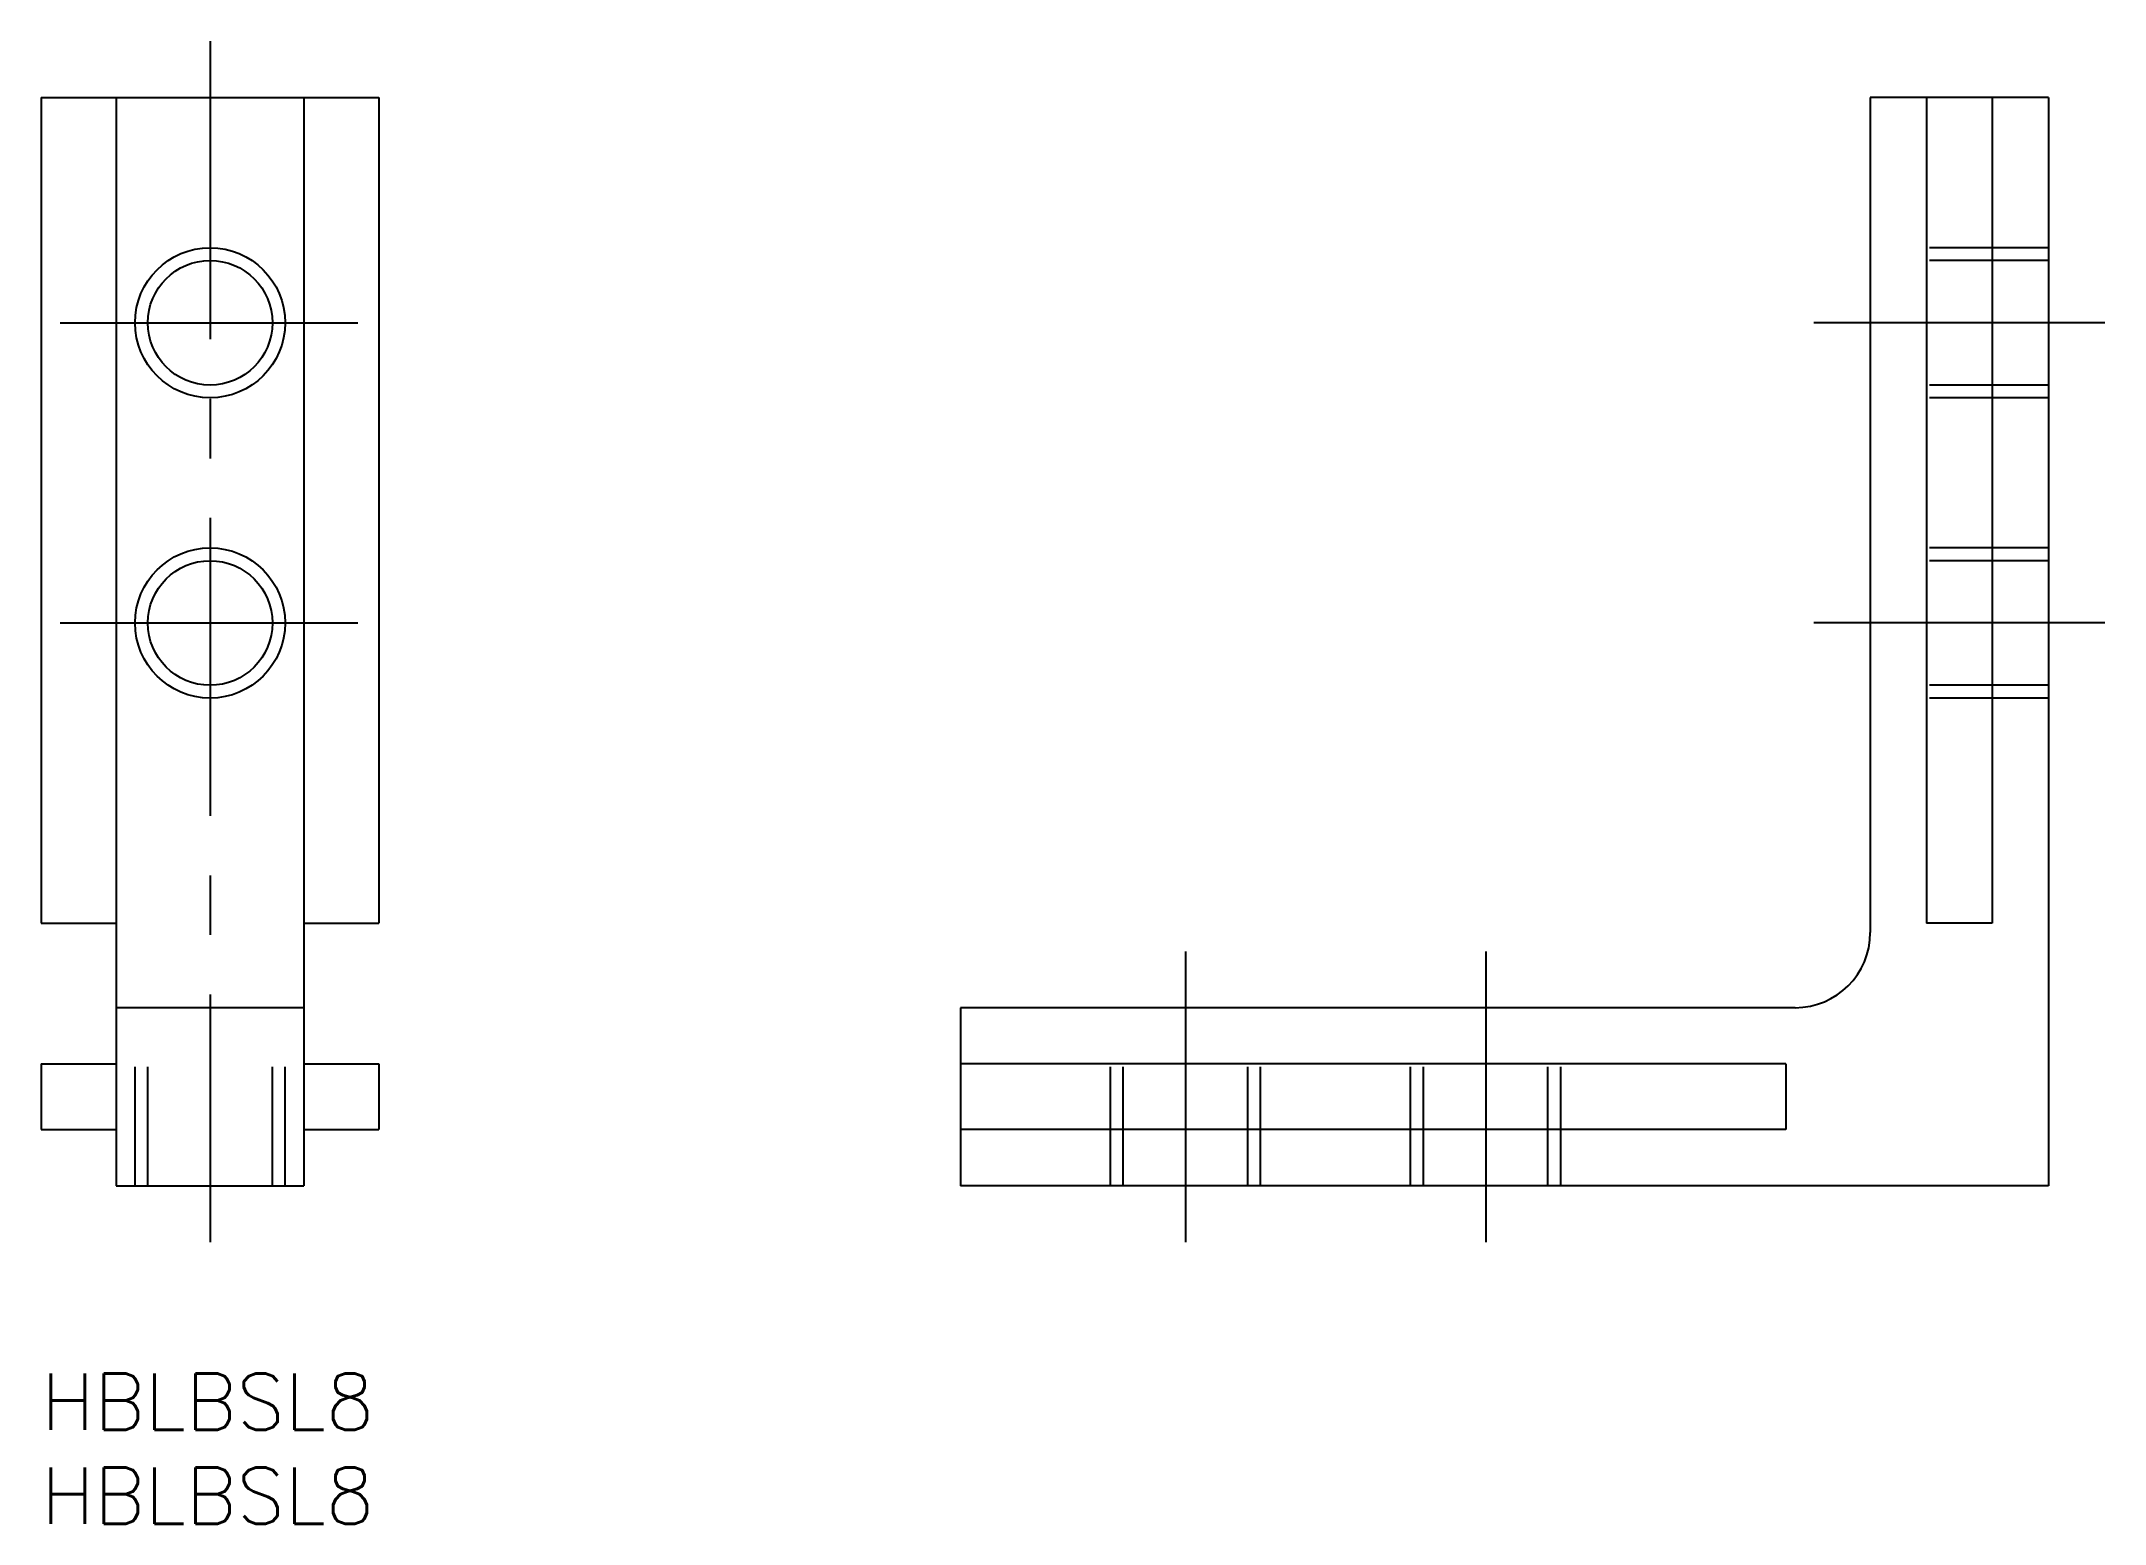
# Model space of a CAD drawing. Extents: x 0 to 110, y -8 to 71.
import ezdxf

# ---------------------------------------------------------------- set-up
doc = ezdxf.new("R2010")
doc.units = 0
doc.header["$LTSCALE"] = 0.5
doc.linetypes.add('CENTER', pattern=[50.8, 31.75, -6.35, 6.35, -6.35])
doc.linetypes.add('DASHED', pattern=[19.05, 12.7, -6.35])
for name, color, linetype in [('MSM_CENTER', 1, 'CENTER'), ('MSM_CONTINUOUS', 7, 'CONTINUOUS'), ('MSM_DASHED', 4, 'DASHED'), ('MSM_NARROW', 5, 'CONTINUOUS'), ('MSM_PART_NUMBER', 7, 'CONTINUOUS')]:
    doc.layers.add(name, color=color, linetype=linetype)
doc.styles.get("Standard").update_dxf_attribs({"font": 'txt.shx', "height": 3, "bigfont": 'bigfont.shx'})

# ---------------------------------------------------------------- blocks, each defined once
blk = doc.blocks.new('*U3')
at = {"layer": 'MSM_PART_NUMBER'}
blk.add_text('HBLBSL8', height=3, dxfattribs=at).set_placement((0, -3))
blk = doc.blocks.new('*U4')
at = {"layer": 'MSM_PART_NUMBER'}
blk.add_text('HBLBSL8', height=3, dxfattribs=at).set_placement((0, -8))

msp = doc.modelspace()

# ---------------------------------------------------------------- linework, layer by layer
at = {"layer": 'MSM_CENTER'}
for p, q in [((9, 71), (9, 7)), ((1, 56), (17, 56)), ((110, 56), (94.5, 56)), ((1, 40), (17, 40)), ((110, 40), (94.5, 40)), ((61, 22.5), (61, 7)), ((77, 22.5), (77, 7))]:
    msp.add_line(p, q, dxfattribs=at)
at = {"layer": 'MSM_CONTINUOUS'}
for p, q in [((0, 68), (0, 24)), ((0, 68), (18, 68)), ((4, 68), (4, 10)), ((14, 68), (14, 10)), ((18, 68), (18, 24)), ((107, 68), (97.5, 68)), ((97.5, 68), (97.5, 23.5)), ((100.5, 68), (100.5, 24)), ((104, 68), (104, 24)), ((107, 68), (107, 10)), ((0, 24), (4, 24)), ((14, 24), (18, 24)), ((104, 24), (100.5, 24)), ((14, 19.5), (4, 19.5)), ((49, 19.5), (49, 10)), ((93.5, 19.5), (49, 19.5)), ((0, 16.5), (4, 16.5)), ((0, 16.5), (0, 13)), ((14, 16.5), (18, 16.5)), ((18, 16.5), (18, 13)), ((93, 16.5), (49, 16.5)), ((93, 16.5), (93, 13)), ((0, 13), (4, 13)), ((14, 13), (18, 13)), ((93, 13), (49, 13)), ((4, 10), (14, 10)), ((107, 10), (49, 10))]:
    msp.add_line(p, q, dxfattribs=at)
for centre in [(9, 56), (9, 40)]:
    msp.add_circle(centre, 3.32, dxfattribs=at)
msp.add_arc((93.5, 23.5), 4, 270, 0, dxfattribs=at)
at = {"layer": 'MSM_DASHED'}
for p, q in [((107, 60), (97.5, 60)), ((107, 59.32), (97.5, 59.32)), ((107, 52.68), (97.5, 52.68)), ((107, 52), (97.5, 52)), ((107, 44), (97.5, 44)), ((107, 43.32), (97.5, 43.32)), ((107, 36.68), (97.5, 36.68)), ((107, 36), (97.5, 36)), ((5, 10), (5, 19.5)), ((5.68, 10), (5.68, 19.5)), ((12.32, 10), (12.32, 19.5)), ((13, 10), (13, 19.5)), ((57, 10), (57, 19.5)), ((57.68, 10), (57.68, 19.5)), ((64.32, 10), (64.32, 19.5)), ((65, 10), (65, 19.5)), ((73, 10), (73, 19.5)), ((73.68, 10), (73.68, 19.5)), ((80.32, 10), (80.32, 19.5)), ((81, 10), (81, 19.5))]:
    msp.add_line(p, q, dxfattribs=at)
at = {"layer": 'MSM_NARROW'}
for centre in [(9, 56), (9, 40)]:
    msp.add_circle(centre, 4, dxfattribs=at)

# ---------------------------------------------------------------- block references
at = {"layer": 'MSM_CONTINUOUS'}
for name in ['*U3', '*U4']:
    msp.add_blockref(name, (0, 0), dxfattribs=at)

doc.saveas('drawing.dxf')
